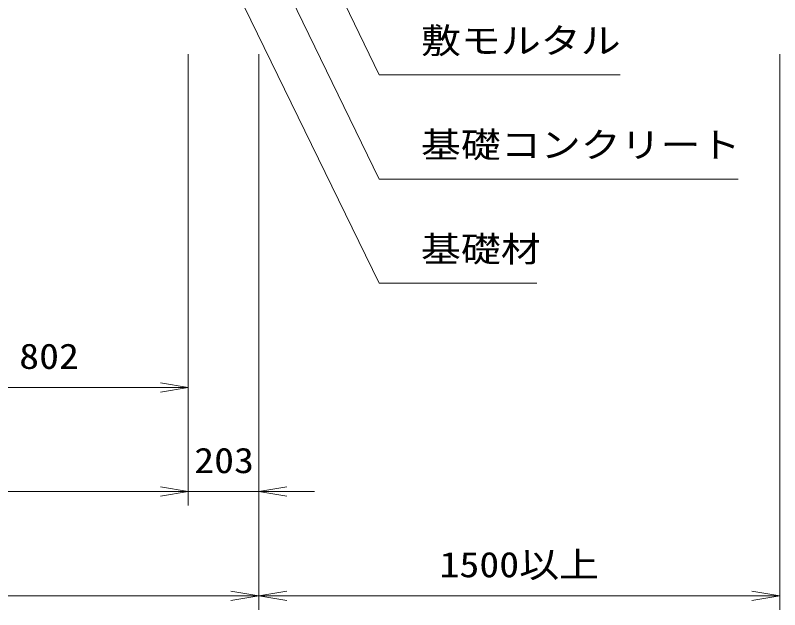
# Model space of a CAD drawing. Units: millimetres at full size. Extents: x 0 to 33600, y 27760 to 51520.
# Drawn here: x 25194 to 27395, y 40824 to 42536 of the extents above; entities that cross this region are included whole.
import ezdxf
from ezdxf.enums import TextEntityAlignment as Align

# ---------------------------------------------------------------- set-up
doc = ezdxf.new("R2010")
doc.units = ezdxf.units.MM
doc.header["$LTSCALE"] = 80.0044
doc.layers.add('寸法', color=6, linetype='Continuous', lineweight=13)
doc.styles.add('ＭＳ ゴシック', font='')
doc.styles.get('ＭＳ ゴシック').set_extended_font_data('MS Gothic')

# ---------------------------------------------------------------- blocks, each defined once
blk = doc.blocks.new('open_arrow')
at = {"color": 0, "linetype": 'Continuous', "lineweight": -2}
blk.add_lwpolyline([(7.5, 1.25), (0, 0), (7.5, -1.25)], dxfattribs=at)

msp = doc.modelspace()

# ---------------------------------------------------------------- linework, layer by layer
at = {"layer": '寸法'}
for p, q in [((25692, 42424), (25692, 41124)), ((25692, 42424), (25692, 41424)), ((25692, 42424), (25692, 41124)), ((25895, 42424), (25895, 40824)), ((25895, 42424), (25895, 41124)), ((25895, 42424), (25895, 40824)), ((27395, 42424), (27395, 40824)), ((24890, 41464), (25692, 41464)), ((25692, 41164), (20998, 41164)), ((25532, 41164), (26055, 41164)), ((25895, 40864), (20795, 40864)), ((25895, 40864), (27395, 40864))]:
    msp.add_line(p, q, dxfattribs=at)
for points in [[(25792, 43294), (25826.84, 43221.99), (26242, 42364), (26935.33, 42364)], [(25717, 43144), (25751.98, 43072.05), (26242, 42064), (27275.33, 42064)], [(25642, 42994), (25677.07, 42922.1), (26242, 41764), (26695.33, 41764)]]:
    msp.add_lwpolyline(points, dxfattribs=at)

# ---------------------------------------------------------------- block references
at = {"layer": '寸法', "xscale": 10.7, "yscale": 10.7, "rotation": 180}
for p in [(25692, 41464), (25692, 41164), (25692, 41164), (25895, 40864), (27395, 40864)]:
    msp.add_blockref('open_arrow', p, dxfattribs=at)
at = {"layer": '寸法', "xscale": 10.7, "yscale": 10.7}
for p in [(25895, 41164), (25895, 40864)]:
    msp.add_blockref('open_arrow', p, dxfattribs=at)

# ---------------------------------------------------------------- texts
at = {"layer": '寸法', "style": 'ＭＳ ゴシック', "width": 1.15}
for s, p in [('敷モルタル', (26362, 42404)), ('基礎コンクリート', (26362, 42104)), ('基礎材', (26362, 41804))]:
    msp.add_text(s, height=73.31, dxfattribs=at).set_placement(p, align=Align.BOTTOM_LEFT)
for s, p in [('802', (25291, 41554)), ('203', (25795, 41254)), ('1500以上', (26645, 40954))]:
    msp.add_text(s, height=73.31, dxfattribs=at).set_placement(p, align=Align.MIDDLE_CENTER)

doc.saveas('drawing.dxf')
